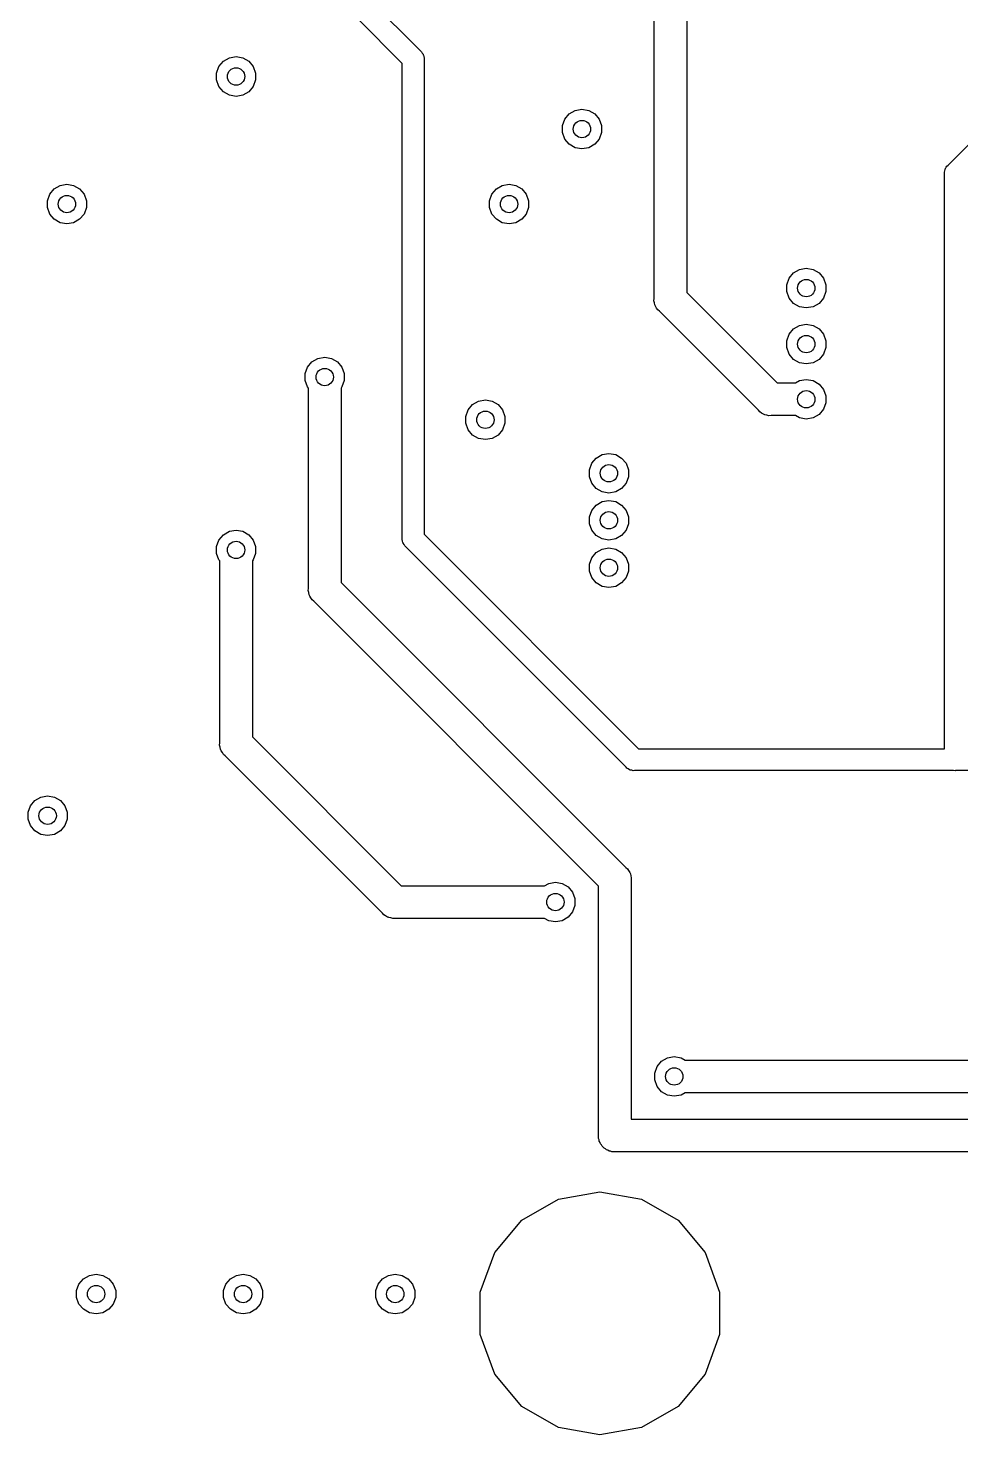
# Model space of a CAD drawing. Extents: x 91.5 to 190.2, y -113.9 to -59.9.
# Drawn here: x 91.5 to 113.33, y -113.86 to -80.96 of the extents above; entities that cross this region are included whole.
import ezdxf

# ---------------------------------------------------------------- set-up
doc = ezdxf.new("R2010")
doc.units = 0
doc.header["$MEASUREMENT"] = 0
doc.layers.add('BLACK', color=7, linetype='CONTINUOUS')

msp = doc.modelspace()

# ---------------------------------------------------------------- linework, layer by layer
at = {"layer": 'BLACK', "linetype": 'CONTINUOUS'}
for p, q in [((113.028, -84.1625), (117.873, -79.3182)), ((106.149, -87.2834), (106.149, -80.1678)), ((106.911, -80.0266), (106.911, -87.1422)), ((99.4975, -80.3082), (100.682, -81.4926)), ((100.256, -81.7852), (99.2048, -80.734)), ((100.682, -81.4926), (100.708, -81.5142)), ((100.708, -81.5142), (100.724, -81.5434)), ((100.724, -81.5434), (100.744, -81.571)), ((100.744, -81.571), (100.747, -81.582)), ((100.747, -81.582), (100.752, -81.5918)), ((100.752, -81.5918), (100.758, -81.625)), ((95.909, -82.0094), (95.9642, -81.8579)), ((95.9642, -81.8579), (96.0678, -81.7344)), ((96.0678, -81.7344), (96.2075, -81.6537)), ((96.2075, -81.6537), (96.3662, -81.6257)), ((96.3662, -81.6257), (96.525, -81.6537)), ((96.525, -81.6537), (96.6647, -81.7344)), ((96.6647, -81.7344), (96.7683, -81.8579)), ((96.7683, -81.8579), (96.8234, -82.0094)), ((100.256, -92.8889), (100.256, -81.7852)), ((100.758, -81.625), (100.767, -81.6575)), ((100.767, -81.6575), (100.764, -81.6911)), ((100.764, -81.6911), (100.764, -92.7948)), ((95.909, -82.1706), (95.909, -82.0094)), ((95.9642, -82.3221), (95.909, -82.1706)), ((96.8234, -82.1706), (96.7683, -82.3221)), ((96.8234, -82.0094), (96.8234, -82.1706)), ((96.0678, -82.4456), (95.9642, -82.3221)), ((96.2075, -82.5263), (96.0678, -82.4456)), ((96.3662, -82.5543), (96.2075, -82.5263)), ((96.525, -82.5263), (96.3662, -82.5543)), ((96.6647, -82.4456), (96.525, -82.5263)), ((96.7683, -82.3221), (96.6647, -82.4456)), ((104.162, -82.9644), (104.301, -82.8837)), ((104.301, -82.8837), (104.46, -82.8557)), ((104.46, -82.8557), (104.619, -82.8837)), ((104.619, -82.8837), (104.758, -82.9644)), ((104.003, -83.2394), (104.058, -83.0879)), ((104.003, -83.4006), (104.003, -83.2394)), ((104.058, -83.0879), (104.162, -82.9644)), ((104.758, -82.9644), (104.862, -83.0879)), ((104.862, -83.0879), (104.917, -83.2394)), ((104.917, -83.2394), (104.917, -83.4006)), ((104.058, -83.5521), (104.003, -83.4006)), ((104.162, -83.6756), (104.058, -83.5521)), ((104.862, -83.5521), (104.758, -83.6756)), ((104.917, -83.4006), (104.862, -83.5521)), ((104.301, -83.7563), (104.162, -83.6756)), ((104.46, -83.7843), (104.301, -83.7563)), ((104.619, -83.7563), (104.46, -83.7843)), ((104.758, -83.6756), (104.619, -83.7563)), ((112.966, -84.241), (112.986, -84.2134)), ((112.986, -84.2134), (113.002, -84.1842)), ((113.002, -84.1842), (113.028, -84.1625)), ((112.943, -84.3275), (112.952, -84.295)), ((112.946, -84.3611), (112.943, -84.3275)), ((112.946, -97.816), (112.946, -84.3611)), ((112.952, -84.295), (112.958, -84.2618)), ((112.958, -84.2618), (112.963, -84.252)), ((112.963, -84.252), (112.966, -84.241)), ((91.9478, -84.9944), (92.0029, -84.8429)), ((92.0029, -84.8429), (92.1066, -84.7194)), ((92.1066, -84.7194), (92.2462, -84.6387)), ((92.2462, -84.6387), (92.405, -84.6107)), ((92.405, -84.6107), (92.5638, -84.6387)), ((92.5638, -84.6387), (92.7034, -84.7194)), ((92.7034, -84.7194), (92.8071, -84.8429)), ((92.8071, -84.8429), (92.8622, -84.9944)), ((102.298, -84.9944), (102.353, -84.8429)), ((102.353, -84.8429), (102.457, -84.7194)), ((102.457, -84.7194), (102.596, -84.6387)), ((102.596, -84.6387), (102.755, -84.6107)), ((102.755, -84.6107), (102.914, -84.6387)), ((102.914, -84.6387), (103.053, -84.7194)), ((103.053, -84.7194), (103.157, -84.8429)), ((103.157, -84.8429), (103.212, -84.9944)), ((91.9478, -85.1556), (91.9478, -84.9944)), ((92.0029, -85.3071), (91.9478, -85.1556)), ((92.8622, -85.1556), (92.8071, -85.3071)), ((92.8622, -84.9944), (92.8622, -85.1556)), ((102.298, -85.1556), (102.298, -84.9944)), ((102.353, -85.3071), (102.298, -85.1556)), ((103.212, -85.1556), (103.157, -85.3071)), ((103.212, -84.9944), (103.212, -85.1556)), ((92.1066, -85.4306), (92.0029, -85.3071)), ((92.2462, -85.5113), (92.1066, -85.4306)), ((92.405, -85.5393), (92.2462, -85.5113)), ((92.5638, -85.5113), (92.405, -85.5393)), ((92.7034, -85.4306), (92.5638, -85.5113)), ((92.8071, -85.3071), (92.7034, -85.4306)), ((102.457, -85.4306), (102.353, -85.3071)), ((102.596, -85.5113), (102.457, -85.4306)), ((102.755, -85.5393), (102.596, -85.5113)), ((102.914, -85.5113), (102.755, -85.5393)), ((103.053, -85.4306), (102.914, -85.5113)), ((103.157, -85.3071), (103.053, -85.4306)), ((109.253, -86.9594), (109.308, -86.8079)), ((109.308, -86.8079), (109.412, -86.6844)), ((109.412, -86.6844), (109.551, -86.6037)), ((109.551, -86.6037), (109.71, -86.5757)), ((109.71, -86.5757), (109.869, -86.6037)), ((109.869, -86.6037), (110.008, -86.6844)), ((110.008, -86.6844), (110.112, -86.8079)), ((110.112, -86.8079), (110.167, -86.9594)), ((106.911, -87.1422), (109.028, -89.259)), ((109.253, -87.1206), (109.253, -86.9594)), ((109.308, -87.2721), (109.253, -87.1206)), ((110.167, -87.1206), (110.112, -87.2721)), ((110.167, -86.9594), (110.167, -87.1206)), ((106.145, -87.3337), (106.149, -87.2834)), ((106.158, -87.3825), (106.145, -87.3337)), ((106.166, -87.4323), (106.158, -87.3825)), ((106.175, -87.4471), (106.166, -87.4323)), ((106.179, -87.4635), (106.175, -87.4471)), ((106.208, -87.5049), (106.179, -87.4635)), ((106.234, -87.5487), (106.208, -87.5049)), ((109.412, -87.3956), (109.308, -87.2721)), ((109.551, -87.4763), (109.412, -87.3956)), ((109.71, -87.5043), (109.551, -87.4763)), ((109.869, -87.4763), (109.71, -87.5043)), ((110.008, -87.3956), (109.869, -87.4763)), ((110.112, -87.2721), (110.008, -87.3956)), ((106.272, -87.5812), (106.234, -87.5487)), ((108.589, -89.8976), (106.272, -87.5812)), ((109.253, -88.2694), (109.308, -88.1179)), ((109.308, -88.1179), (109.412, -87.9944)), ((109.412, -87.9944), (109.551, -87.9137)), ((109.551, -87.9137), (109.71, -87.8857)), ((109.71, -87.8857), (109.869, -87.9137)), ((109.869, -87.9137), (110.008, -87.9944)), ((110.008, -87.9944), (110.112, -88.1179)), ((110.112, -88.1179), (110.167, -88.2694)), ((109.253, -88.4306), (109.253, -88.2694)), ((109.308, -88.5821), (109.253, -88.4306)), ((110.167, -88.4306), (110.112, -88.5821)), ((110.167, -88.2694), (110.167, -88.4306)), ((98.0379, -88.8879), (98.1416, -88.7644)), ((98.1416, -88.7644), (98.2812, -88.6837)), ((98.2812, -88.6837), (98.44, -88.6557)), ((98.44, -88.6557), (98.5988, -88.6837)), ((98.5988, -88.6837), (98.7384, -88.7644)), ((98.7384, -88.7644), (98.8421, -88.8879)), ((109.412, -88.7056), (109.308, -88.5821)), ((109.551, -88.7863), (109.412, -88.7056)), ((109.71, -88.8143), (109.551, -88.7863)), ((109.869, -88.7863), (109.71, -88.8143)), ((110.008, -88.7056), (109.869, -88.7863)), ((110.112, -88.5821), (110.008, -88.7056)), ((97.9828, -89.0394), (98.0379, -88.8879)), ((97.9828, -89.2006), (97.9828, -89.0394)), ((98.8421, -88.8879), (98.8972, -89.0394)), ((98.8972, -89.0394), (98.8972, -89.2006)), ((98.0379, -89.3521), (97.9828, -89.2006)), ((98.059, -89.3772), (98.0379, -89.3521)), ((98.059, -94.0634), (98.059, -89.3772)), ((98.8421, -89.3521), (98.821, -89.3772)), ((98.821, -89.3772), (98.821, -93.9222)), ((98.8972, -89.2006), (98.8421, -89.3521)), ((109.028, -89.259), (109.456, -89.259)), ((109.456, -89.259), (109.551, -89.2037)), ((109.551, -89.2037), (109.71, -89.1757)), ((109.71, -89.1757), (109.869, -89.2037)), ((109.869, -89.2037), (110.008, -89.2844)), ((110.008, -89.2844), (110.112, -89.4079)), ((110.112, -89.4079), (110.167, -89.5594)), ((101.798, -89.8879), (101.902, -89.7644)), ((101.902, -89.7644), (102.041, -89.6837)), ((102.041, -89.6837), (102.2, -89.6557)), ((102.2, -89.6557), (102.359, -89.6837)), ((102.359, -89.6837), (102.498, -89.7644)), ((102.498, -89.7644), (102.602, -89.8879)), ((110.167, -89.7206), (110.112, -89.8721)), ((110.167, -89.5594), (110.167, -89.7206)), ((101.743, -90.0394), (101.798, -89.8879)), ((101.743, -90.2006), (101.743, -90.0394)), ((102.602, -89.8879), (102.657, -90.0394)), ((102.657, -90.0394), (102.657, -90.2006)), ((108.621, -89.9364), (108.589, -89.8976)), ((108.665, -89.9616), (108.621, -89.9364)), ((108.706, -89.9906), (108.665, -89.9616)), ((108.723, -89.995), (108.706, -89.9906)), ((108.738, -90.0035), (108.723, -89.995)), ((108.787, -90.0123), (108.738, -90.0035)), ((108.836, -90.0254), (108.787, -90.0123)), ((108.887, -90.021), (108.836, -90.0254)), ((109.456, -90.021), (108.887, -90.021)), ((109.551, -90.0763), (109.456, -90.021)), ((109.71, -90.1043), (109.551, -90.0763)), ((109.869, -90.0763), (109.71, -90.1043)), ((110.008, -89.9956), (109.869, -90.0763)), ((110.112, -89.8721), (110.008, -89.9956)), ((101.798, -90.3521), (101.743, -90.2006)), ((101.902, -90.4756), (101.798, -90.3521)), ((102.041, -90.5563), (101.902, -90.4756)), ((102.498, -90.4756), (102.359, -90.5563)), ((102.602, -90.3521), (102.498, -90.4756)), ((102.657, -90.2006), (102.602, -90.3521)), ((102.2, -90.5843), (102.041, -90.5563)), ((102.359, -90.5563), (102.2, -90.5843)), ((104.633, -91.2894), (104.688, -91.1379)), ((104.688, -91.1379), (104.792, -91.0144)), ((104.792, -91.0144), (104.931, -90.9337)), ((104.931, -90.9337), (105.09, -90.9057)), ((105.09, -90.9057), (105.249, -90.9337)), ((105.249, -90.9337), (105.388, -91.0144)), ((105.388, -91.0144), (105.492, -91.1379)), ((105.492, -91.1379), (105.547, -91.2894)), ((104.633, -91.4506), (104.633, -91.2894)), ((104.688, -91.6021), (104.633, -91.4506)), ((105.547, -91.4506), (105.492, -91.6021)), ((105.547, -91.2894), (105.547, -91.4506)), ((104.792, -91.7256), (104.688, -91.6021)), ((104.931, -91.8063), (104.792, -91.7256)), ((105.388, -91.7256), (105.249, -91.8063)), ((105.492, -91.6021), (105.388, -91.7256)), ((104.688, -92.2379), (104.792, -92.1144)), ((104.792, -92.1144), (104.931, -92.0337)), ((105.09, -91.8343), (104.931, -91.8063)), ((104.931, -92.0337), (105.09, -92.0057)), ((105.249, -91.8063), (105.09, -91.8343)), ((105.09, -92.0057), (105.249, -92.0337)), ((105.249, -92.0337), (105.388, -92.1144)), ((105.388, -92.1144), (105.492, -92.2379)), ((104.633, -92.3894), (104.688, -92.2379)), ((104.633, -92.5506), (104.633, -92.3894)), ((105.492, -92.2379), (105.547, -92.3894)), ((105.547, -92.3894), (105.547, -92.5506)), ((96.0678, -92.8081), (96.2075, -92.7275)), ((96.2075, -92.7275), (96.3662, -92.6995)), ((96.3662, -92.6995), (96.525, -92.7275)), ((96.525, -92.7275), (96.6647, -92.8081)), ((104.688, -92.7021), (104.633, -92.5506)), ((104.792, -92.8256), (104.688, -92.7021)), ((105.492, -92.7021), (105.388, -92.8256)), ((105.547, -92.5506), (105.492, -92.7021)), ((95.909, -93.0831), (95.9642, -92.9316)), ((95.909, -93.2444), (95.909, -93.0831)), ((95.9642, -92.9316), (96.0678, -92.8081)), ((96.6647, -92.8081), (96.7683, -92.9316)), ((96.7683, -92.9316), (96.8234, -93.0831)), ((96.8234, -93.0831), (96.8234, -93.2444)), ((100.253, -92.9225), (100.256, -92.8889)), ((100.262, -92.955), (100.253, -92.9225)), ((100.268, -92.9882), (100.262, -92.955)), ((100.273, -92.998), (100.268, -92.9882)), ((100.276, -93.009), (100.273, -92.998)), ((100.296, -93.0366), (100.276, -93.009)), ((100.312, -93.0658), (100.296, -93.0366)), ((100.338, -93.0874), (100.312, -93.0658)), ((105.493, -98.2418), (100.338, -93.0874)), ((100.764, -92.7948), (105.785, -97.816)), ((104.931, -92.9063), (104.792, -92.8256)), ((105.09, -92.9343), (104.931, -92.9063)), ((104.931, -93.1437), (105.09, -93.1157)), ((105.249, -92.9063), (105.09, -92.9343)), ((105.09, -93.1157), (105.249, -93.1437)), ((105.388, -92.8256), (105.249, -92.9063)), ((95.9642, -93.3959), (95.909, -93.2444)), ((95.9852, -93.421), (95.9642, -93.3959)), ((95.9852, -97.6796), (95.9852, -93.421)), ((96.7683, -93.3959), (96.7472, -93.421)), ((96.7472, -93.421), (96.7472, -97.5384)), ((96.8234, -93.2444), (96.7683, -93.3959)), ((104.633, -93.4994), (104.688, -93.3479)), ((104.688, -93.3479), (104.792, -93.2244)), ((104.792, -93.2244), (104.931, -93.1437)), ((105.249, -93.1437), (105.388, -93.2244)), ((105.388, -93.2244), (105.492, -93.3479)), ((105.492, -93.3479), (105.547, -93.4994)), ((104.633, -93.6606), (104.633, -93.4994)), ((104.688, -93.8121), (104.633, -93.6606)), ((105.547, -93.6606), (105.492, -93.8121)), ((105.547, -93.4994), (105.547, -93.6606)), ((98.0546, -94.1137), (98.059, -94.0634)), ((98.821, -93.9222), (105.488, -100.589)), ((104.792, -93.9356), (104.688, -93.8121)), ((104.931, -94.0163), (104.792, -93.9356)), ((105.09, -94.0443), (104.931, -94.0163)), ((105.249, -94.0163), (105.09, -94.0443)), ((105.388, -93.9356), (105.249, -94.0163)), ((105.492, -93.8121), (105.388, -93.9356)), ((98.0677, -94.1626), (98.0546, -94.1137)), ((98.0765, -94.2123), (98.0677, -94.1626)), ((98.085, -94.2271), (98.0765, -94.2123)), ((98.0894, -94.2435), (98.085, -94.2271)), ((98.1184, -94.2849), (98.0894, -94.2435)), ((98.1436, -94.3287), (98.1184, -94.2849)), ((98.1824, -94.3612), (98.1436, -94.3287)), ((104.849, -101.028), (98.1824, -94.3612)), ((95.9808, -97.73), (95.9852, -97.6796)), ((96.7472, -97.5384), (100.228, -101.019)), ((95.9939, -97.7788), (95.9808, -97.73)), ((96.0027, -97.8286), (95.9939, -97.7788)), ((96.0112, -97.8433), (96.0027, -97.8286)), ((96.0156, -97.8597), (96.0112, -97.8433)), ((96.0446, -97.9011), (96.0156, -97.8597)), ((96.0699, -97.9449), (96.0446, -97.9011)), ((96.1086, -97.9774), (96.0699, -97.9449)), ((99.7888, -101.658), (96.1086, -97.9774)), ((105.785, -97.816), (112.946, -97.816)), ((105.514, -98.2676), (105.493, -98.2418)), ((105.543, -98.2844), (105.514, -98.2676)), ((105.571, -98.3038), (105.543, -98.2844)), ((105.582, -98.3067), (105.571, -98.3038)), ((105.592, -98.3124), (105.582, -98.3067)), ((105.625, -98.3182), (105.592, -98.3124)), ((105.658, -98.3269), (105.625, -98.3182)), ((105.691, -98.324), (105.658, -98.3269)), ((113.159, -98.324), (105.691, -98.324)), ((113.192, -98.3269), (113.159, -98.324)), ((113.203, -98.324), (113.192, -98.3269)), ((122.466, -98.324), (113.203, -98.324)), ((91.5529, -99.1479), (91.6566, -99.0244)), ((91.6566, -99.0244), (91.7962, -98.9437)), ((91.7962, -98.9437), (91.955, -98.9157)), ((91.955, -98.9157), (92.1138, -98.9437)), ((92.1138, -98.9437), (92.2534, -99.0244)), ((92.2534, -99.0244), (92.3571, -99.1479)), ((91.4978, -99.2994), (91.5529, -99.1479)), ((91.4978, -99.4606), (91.4978, -99.2994)), ((92.3571, -99.1479), (92.4122, -99.2994)), ((92.4122, -99.2994), (92.4122, -99.4606)), ((91.5529, -99.6121), (91.4978, -99.4606)), ((91.6566, -99.7356), (91.5529, -99.6121)), ((92.3571, -99.6121), (92.2534, -99.7356)), ((92.4122, -99.4606), (92.3571, -99.6121)), ((91.7962, -99.8163), (91.6566, -99.7356)), ((91.955, -99.8443), (91.7962, -99.8163)), ((92.1138, -99.8163), (91.955, -99.8443)), ((92.2534, -99.7356), (92.1138, -99.8163)), ((105.488, -100.589), (105.526, -100.621)), ((105.526, -100.621), (105.552, -100.665)), ((105.552, -100.665), (105.581, -100.706)), ((103.586, -101.019), (103.681, -100.964)), ((103.681, -100.964), (103.84, -100.936)), ((103.84, -100.936), (103.999, -100.964)), ((103.999, -100.964), (104.138, -101.044)), ((105.581, -100.706), (105.585, -100.723)), ((105.585, -100.723), (105.594, -100.738)), ((105.594, -100.738), (105.602, -100.787)), ((105.602, -100.787), (105.615, -100.836)), ((105.615, -100.836), (105.611, -100.887)), ((105.611, -100.887), (105.611, -106.479)), ((100.228, -101.019), (103.586, -101.019)), ((104.138, -101.044), (104.242, -101.168)), ((104.242, -101.168), (104.297, -101.319)), ((104.297, -101.319), (104.297, -101.481)), ((104.849, -106.793), (104.849, -101.028)), ((99.8213, -101.696), (99.7888, -101.658)), ((104.242, -101.632), (104.138, -101.756)), ((104.297, -101.481), (104.242, -101.632)), ((99.8651, -101.722), (99.8213, -101.696)), ((99.9065, -101.751), (99.8651, -101.722)), ((99.9229, -101.755), (99.9065, -101.751)), ((99.9377, -101.764), (99.9229, -101.755)), ((99.9875, -101.772), (99.9377, -101.764)), ((100.036, -101.785), (99.9875, -101.772)), ((100.087, -101.781), (100.036, -101.785)), ((103.586, -101.781), (100.087, -101.781)), ((103.681, -101.836), (103.586, -101.781)), ((103.84, -101.864), (103.681, -101.836)), ((103.999, -101.836), (103.84, -101.864)), ((104.138, -101.756), (103.999, -101.836)), ((106.163, -105.399), (106.218, -105.248)), ((106.218, -105.248), (106.322, -105.124)), ((106.322, -105.124), (106.461, -105.044)), ((106.461, -105.044), (106.62, -105.016)), ((106.62, -105.016), (106.779, -105.044)), ((106.779, -105.044), (106.874, -105.099)), ((106.874, -105.099), (118.893, -105.099)), ((106.163, -105.561), (106.163, -105.399)), ((106.218, -105.712), (106.163, -105.561)), ((106.322, -105.836), (106.218, -105.712)), ((106.461, -105.916), (106.322, -105.836)), ((106.62, -105.944), (106.461, -105.916)), ((106.779, -105.916), (106.62, -105.944)), ((106.874, -105.861), (106.779, -105.916)), ((118.752, -105.861), (106.874, -105.861)), ((105.611, -106.479), (115.713, -106.479)), ((104.849, -106.927), (104.849, -106.793)), ((104.861, -106.959), (104.849, -106.927)), ((104.866, -106.992), (104.861, -106.959)), ((104.883, -107.022), (104.866, -106.992)), ((104.895, -107.053), (104.883, -107.022)), ((104.917, -107.079), (104.895, -107.053)), ((104.934, -107.109), (104.917, -107.079)), ((104.96, -107.13), (104.934, -107.109)), ((104.981, -107.156), (104.96, -107.13)), ((105.011, -107.173), (104.981, -107.156)), ((105.037, -107.195), (105.011, -107.173)), ((105.068, -107.207), (105.037, -107.195)), ((105.098, -107.224), (105.068, -107.207)), ((105.131, -107.229), (105.098, -107.224)), ((105.163, -107.241), (105.131, -107.229)), ((105.197, -107.241), (105.163, -107.241)), ((115.572, -107.241), (105.197, -107.241)), ((105.197, -107.241), (105.197, -107.241)), ((103.908, -108.348), (104.88, -108.177)), ((104.88, -108.177), (105.852, -108.348)), ((103.052, -108.842), (103.908, -108.348)), ((105.852, -108.348), (106.708, -108.842)), ((102.418, -109.598), (103.052, -108.842)), ((106.708, -108.842), (107.342, -109.598)), ((102.08, -110.526), (102.418, -109.598)), ((107.342, -109.598), (107.68, -110.526)), ((92.6879, -110.338), (92.7916, -110.214)), ((92.7916, -110.214), (92.9312, -110.134)), ((92.9312, -110.134), (93.09, -110.106)), ((93.09, -110.106), (93.2488, -110.134)), ((93.2488, -110.134), (93.3884, -110.214)), ((93.3884, -110.214), (93.4921, -110.338)), ((96.1279, -110.338), (96.2316, -110.214)), ((96.2316, -110.214), (96.3712, -110.134)), ((96.3712, -110.134), (96.53, -110.106)), ((96.53, -110.106), (96.6888, -110.134)), ((96.6888, -110.134), (96.8284, -110.214)), ((96.8284, -110.214), (96.9321, -110.338)), ((99.6879, -110.338), (99.7916, -110.214)), ((99.7916, -110.214), (99.9312, -110.134)), ((99.9312, -110.134), (100.09, -110.106)), ((100.09, -110.106), (100.249, -110.134)), ((100.249, -110.134), (100.388, -110.214)), ((100.388, -110.214), (100.492, -110.338)), ((92.6328, -110.489), (92.6879, -110.338)), ((92.6328, -110.651), (92.6328, -110.489)), ((93.4921, -110.338), (93.5472, -110.489)), ((93.5472, -110.489), (93.5472, -110.651)), ((96.0728, -110.489), (96.1279, -110.338)), ((96.0728, -110.651), (96.0728, -110.489)), ((96.9321, -110.338), (96.9872, -110.489)), ((96.9872, -110.489), (96.9872, -110.651)), ((99.6328, -110.489), (99.6879, -110.338)), ((99.6328, -110.651), (99.6328, -110.489)), ((100.492, -110.338), (100.547, -110.489)), ((100.547, -110.489), (100.547, -110.651)), ((102.08, -111.514), (102.08, -110.526)), ((107.68, -110.526), (107.68, -111.514)), ((92.6879, -110.802), (92.6328, -110.651)), ((92.7916, -110.926), (92.6879, -110.802)), ((93.4921, -110.802), (93.3884, -110.926)), ((93.5472, -110.651), (93.4921, -110.802)), ((96.1279, -110.802), (96.0728, -110.651)), ((96.2316, -110.926), (96.1279, -110.802)), ((96.9321, -110.802), (96.8284, -110.926)), ((96.9872, -110.651), (96.9321, -110.802)), ((99.6879, -110.802), (99.6328, -110.651)), ((99.7916, -110.926), (99.6879, -110.802)), ((100.492, -110.802), (100.388, -110.926)), ((100.547, -110.651), (100.492, -110.802)), ((92.9312, -111.006), (92.7916, -110.926)), ((93.09, -111.034), (92.9312, -111.006)), ((93.2488, -111.006), (93.09, -111.034)), ((93.3884, -110.926), (93.2488, -111.006)), ((96.3712, -111.006), (96.2316, -110.926)), ((96.53, -111.034), (96.3712, -111.006)), ((96.6888, -111.006), (96.53, -111.034)), ((96.8284, -110.926), (96.6888, -111.006)), ((99.9312, -111.006), (99.7916, -110.926)), ((100.09, -111.034), (99.9312, -111.006)), ((100.249, -111.006), (100.09, -111.034)), ((100.388, -110.926), (100.249, -111.006)), ((102.418, -112.442), (102.08, -111.514)), ((107.68, -111.514), (107.342, -112.442)), ((103.052, -113.198), (102.418, -112.442)), ((107.342, -112.442), (106.708, -113.198)), ((103.908, -113.692), (103.052, -113.198)), ((106.708, -113.198), (105.852, -113.692)), ((104.88, -113.863), (103.908, -113.692)), ((105.852, -113.692), (104.88, -113.863))]:
    msp.add_line(p, q, dxfattribs=at)
at = {"layer": 'BLACK'}
for centre in [(96.3662, -82.09), (104.46, -83.32), (92.405, -85.075), (102.755, -85.075), (109.71, -87.04), (109.71, -88.35), (98.44, -89.12), (109.71, -89.64), (102.2, -90.12), (105.09, -91.37), (105.09, -92.47), (96.3662, -93.1638), (105.09, -93.58), (91.955, -99.38), (103.84, -101.4), (106.62, -105.48), (93.09, -110.57), (96.53, -110.57), (100.09, -110.57)]:
    msp.add_circle(centre, 0.2032, dxfattribs=at)

doc.saveas('drawing.dxf')
